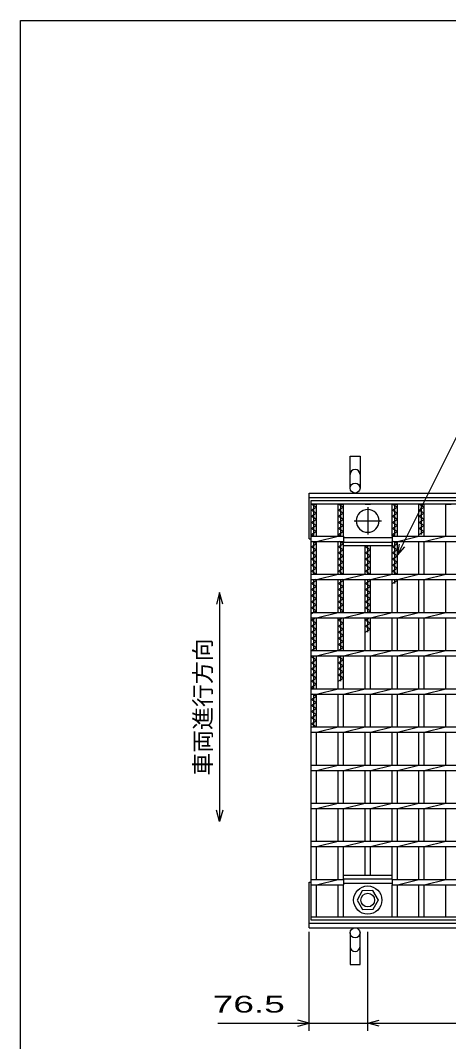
# Model space of a CAD drawing. Units: millimetres, scale not verified. Extents: x -1820 to 1731, y -1282 to 1054.
# Drawn here: x -1729 to -1168, y -285 to 1054 of the extents above; entities that cross this region are included whole.
import ezdxf
from ezdxf.enums import TextEntityAlignment as Align

# ---------------------------------------------------------------- set-up
doc = ezdxf.new("R2010")
doc.units = ezdxf.units.MM
doc.header["$LTSCALE"] = 10
doc.linetypes.add('CHAIN', pattern=[18.5, 12, -1.5, 3.5, -1.5])
for name, color, linetype, lineweight in [('0_2', 150, 'Continuous', 25), ('16', 3, 'Continuous', 25), ('19', 6, 'Continuous', 25), ('22', 4, 'Continuous', 25)]:
    doc.layers.add(name, color=color, linetype=linetype, lineweight=lineweight)
doc.styles.add('ベクトル', font='')
doc.styles.get('ベクトル').set_extended_font_data('ベクトル')

msp = doc.modelspace()

# ---------------------------------------------------------------- linework, layer by layer
at = {"layer": '0_2'}
for p, q in [((-1729, -1146.5), (-1729, 1053.5)), ((-1729, 1053.5), (1731, 1053.5))]:
    msp.add_line(p, q, dxfattribs=at)
at = {"layer": '16'}
for p, q in [((-1348, 424), (-353, 424)), ((-1348, 419.5), (-1348, 424)), ((-353, 419.5), (-1348, 419.5)), ((-1348, -121.5), (-1348, 419.5)), ((-1348, 419.5), (-1341, 419.5)), ((-1341, 415.5), (-1348, 419.5)), ((-1348, 411.5), (-1341, 415.5)), ((-1344.5, 377.5), (-1344.5, 419.5)), ((-1341, 377.5), (-1341, 419.5)), ((-1312.7, 377.5), (-1312.7, 419.5)), ((-1312.7, 419.5), (-1305.7, 419.5)), ((-1305.7, 415.5), (-1312.7, 419.5)), ((-1312.7, 411.5), (-1305.7, 415.5)), ((-1309.2, 377.5), (-1309.2, 419.5)), ((-1305.7, 377.5), (-1305.7, 419.5)), ((-1277.4, 419.5), (-1270.4, 419.5)), ((-1242.1, 377.5), (-1242.1, 419.5)), ((-1242.1, 419.5), (-1235.1, 419.5)), ((-1235.1, 415.5), (-1242.1, 419.5)), ((-1242.1, 411.5), (-1235.1, 415.5)), ((-1238.6, 377.5), (-1238.6, 419.5)), ((-1235.1, 377.5), (-1235.1, 419.5)), ((-1206.8, 377.5), (-1206.8, 419.5)), ((-1206.8, 419.5), (-1199.8, 419.5)), ((-1199.8, 415.5), (-1206.8, 419.5)), ((-1206.8, 411.5), (-1199.8, 415.5)), ((-1203.3, 379.5), (-1203.3, 419.5)), ((-1199.8, 377.5), (-1199.8, 419.5)), ((-1171.5, 377.5), (-1171.5, 419.5)), ((-1171.5, 419.5), (-1164.5, 419.5)), ((-1341, 407.5), (-1348, 411.5)), ((-1348, 403.5), (-1341, 407.5)), ((-1341, 399.5), (-1348, 403.5)), ((-1305.7, 407.5), (-1312.7, 411.5)), ((-1312.7, 403.5), (-1305.7, 407.5)), ((-1305.7, 399.5), (-1312.7, 403.5)), ((-1235.1, 407.5), (-1242.1, 411.5)), ((-1242.1, 403.5), (-1235.1, 407.5)), ((-1235.1, 399.5), (-1242.1, 403.5)), ((-1199.8, 407.5), (-1206.8, 411.5)), ((-1206.8, 403.5), (-1199.8, 407.5)), ((-1199.8, 399.5), (-1206.8, 403.5)), ((-1348, 395.5), (-1341, 399.5)), ((-1341, 391.5), (-1348, 395.5)), ((-1348, 387.5), (-1341, 391.5)), ((-1312.7, 395.5), (-1305.7, 399.5)), ((-1305.7, 391.5), (-1312.7, 395.5)), ((-1312.7, 387.5), (-1305.7, 391.5)), ((-1242.1, 395.5), (-1235.1, 399.5)), ((-1235.1, 391.5), (-1242.1, 395.5)), ((-1242.1, 387.5), (-1235.1, 391.5)), ((-1206.8, 395.5), (-1199.8, 399.5)), ((-1199.8, 391.5), (-1206.8, 395.5)), ((-1206.8, 387.5), (-1199.8, 391.5)), ((-1341, 383.5), (-1348, 387.5)), ((-1348, 379.5), (-1341, 383.5)), ((-1344.5, 377.5), (-1348, 379.5)), ((-1348, 377.5), (-1305.7, 377.5)), ((-1348, 370.5), (-1348, 377.5)), ((-1341, 370.5), (-1312.7, 377.5)), ((-1305.7, 383.5), (-1312.7, 387.5)), ((-1312.7, 379.5), (-1305.7, 383.5)), ((-1309.2, 377.5), (-1312.7, 379.5)), ((-1305.7, 377.5), (-1305.7, 370.5)), ((-1305.7, 375.5), (-1242.1, 375.5)), ((-1235.1, 383.5), (-1242.1, 387.5)), ((-1242.1, 379.5), (-1235.1, 383.5)), ((-1238.6, 377.5), (-1242.1, 379.5)), ((-1242.1, 377.5), (-458.5, 377.5)), ((-1242.1, 377.5), (-1242.1, 370.5)), ((-1235.1, 370.5), (-1206.8, 377.5)), ((-1199.8, 383.5), (-1206.8, 387.5)), ((-1206.8, 379.5), (-1199.8, 383.5)), ((-1199.8, 370.5), (-1171.5, 377.5)), ((-1348, 370.5), (-1305.7, 370.5)), ((-1348, 363.5), (-1341, 367.5)), ((-1341, 359.5), (-1348, 363.5)), ((-1341, 367.5), (-1346.25, 370.5)), ((-1344.5, 327.5), (-1344.5, 370.5)), ((-1341, 327.5), (-1341, 370.5)), ((-1312.7, 327.5), (-1312.7, 370.5)), ((-1312.7, 363.5), (-1305.7, 367.5)), ((-1305.7, 359.5), (-1312.7, 363.5)), ((-1305.7, 367.5), (-1310.95, 370.5)), ((-1309.2, 327.5), (-1309.2, 370.5)), ((-1305.7, 327.5), (-1305.7, 370.5)), ((-1305.7, 369.5), (-1242.1, 369.5)), ((-1305.7, 365), (-1305.7, 369.5)), ((-1242.1, 365), (-1305.7, 365)), ((-1277.4, 327.5), (-1277.4, 365)), ((-1277.4, 363.5), (-1274.78, 365)), ((-1270.4, 359.5), (-1277.4, 363.5)), ((-1273.9, 327.5), (-1273.9, 365)), ((-1270.4, 327.5), (-1270.4, 365)), ((-1242.1, 370.5), (-458.5, 370.5)), ((-1242.1, 327.5), (-1242.1, 370.5)), ((-1242.1, 369.5), (-1242.1, 365)), ((-1242.1, 363.5), (-1235.1, 367.5)), ((-1235.1, 359.5), (-1242.1, 363.5)), ((-1235.1, 367.5), (-1240.35, 370.5)), ((-1238.6, 327.5), (-1238.6, 370.5)), ((-1235.1, 327.5), (-1235.1, 370.5)), ((-1206.8, 327.5), (-1206.8, 370.5)), ((-1199.8, 327.5), (-1199.8, 370.5)), ((-1171.5, 327.5), (-1171.5, 370.5)), ((-1348, 355.5), (-1341, 359.5)), ((-1341, 351.5), (-1348, 355.5)), ((-1348, 347.5), (-1341, 351.5)), ((-1312.7, 355.5), (-1305.7, 359.5)), ((-1305.7, 351.5), (-1312.7, 355.5)), ((-1312.7, 347.5), (-1305.7, 351.5)), ((-1277.4, 355.5), (-1270.4, 359.5)), ((-1270.4, 351.5), (-1277.4, 355.5)), ((-1277.4, 347.5), (-1270.4, 351.5)), ((-1242.1, 355.5), (-1235.1, 359.5)), ((-1235.1, 351.5), (-1242.1, 355.5)), ((-1242.1, 347.5), (-1235.1, 351.5)), ((-1341, 343.5), (-1348, 347.5)), ((-1348, 339.5), (-1341, 343.5)), ((-1341, 335.5), (-1348, 339.5)), ((-1348, 331.5), (-1341, 335.5)), ((-1305.7, 343.5), (-1312.7, 347.5)), ((-1312.7, 339.5), (-1305.7, 343.5)), ((-1305.7, 335.5), (-1312.7, 339.5)), ((-1312.7, 331.5), (-1305.7, 335.5)), ((-1270.4, 343.5), (-1277.4, 347.5)), ((-1277.4, 339.5), (-1270.4, 343.5)), ((-1270.4, 335.5), (-1277.4, 339.5)), ((-1277.4, 331.5), (-1270.4, 335.5)), ((-1235.1, 343.5), (-1242.1, 347.5)), ((-1242.1, 339.5), (-1235.1, 343.5)), ((-1235.1, 335.5), (-1242.1, 339.5)), ((-1242.1, 331.5), (-1235.1, 335.5)), ((-1341, 327.5), (-1348, 331.5)), ((-1348, 327.5), (-353, 327.5)), ((-1348, 320.5), (-1348, 327.5)), ((-1341, 320.5), (-1312.7, 327.5)), ((-1305.7, 327.5), (-1312.7, 331.5)), ((-1305.7, 320.5), (-1277.4, 327.5)), ((-1270.4, 327.5), (-1277.4, 331.5)), ((-1270.4, 320.5), (-1242.1, 327.5)), ((-1235.1, 327.5), (-1242.1, 331.5)), ((-1235.1, 320.5), (-1206.8, 327.5)), ((-1199.8, 320.5), (-1171.5, 327.5)), ((-1348, 320.5), (-353, 320.5)), ((-1348, 315.5), (-1341, 319.5)), ((-1341, 311.5), (-1348, 315.5)), ((-1348, 307.5), (-1341, 311.5)), ((-1344.5, 277.5), (-1344.5, 320.5)), ((-1341, 319.5), (-1342.75, 320.5)), ((-1341, 277.5), (-1341, 320.5)), ((-1312.7, 277.5), (-1312.7, 320.5)), ((-1312.7, 315.5), (-1305.7, 319.5)), ((-1305.7, 311.5), (-1312.7, 315.5)), ((-1312.7, 307.5), (-1305.7, 311.5)), ((-1309.2, 277.5), (-1309.2, 320.5)), ((-1305.7, 319.5), (-1307.45, 320.5)), ((-1305.7, 277.5), (-1305.7, 320.5)), ((-1277.4, 277.5), (-1277.4, 320.5)), ((-1277.4, 315.5), (-1270.4, 319.5)), ((-1270.4, 311.5), (-1277.4, 315.5)), ((-1277.4, 307.5), (-1270.4, 311.5)), ((-1273.9, 277.5), (-1273.9, 320.5)), ((-1270.4, 319.5), (-1272.15, 320.5)), ((-1270.4, 277.5), (-1270.4, 320.5)), ((-1242.1, 277.5), (-1242.1, 320.5)), ((-1242.1, 315.5), (-1235.1, 319.5)), ((-1238.6, 315.5), (-1238.6, 320.5)), ((-1235.1, 319.5), (-1236.85, 320.5)), ((-1235.1, 277.5), (-1235.1, 320.5)), ((-1206.8, 277.5), (-1206.8, 320.5)), ((-1199.8, 277.5), (-1199.8, 320.5)), ((-1171.5, 277.5), (-1171.5, 320.5)), ((-1341, 303.5), (-1348, 307.5)), ((-1348, 299.5), (-1341, 303.5)), ((-1341, 295.5), (-1348, 299.5)), ((-1348, 291.5), (-1341, 295.5)), ((-1305.7, 303.5), (-1312.7, 307.5)), ((-1312.7, 299.5), (-1305.7, 303.5)), ((-1305.7, 295.5), (-1312.7, 299.5)), ((-1312.7, 291.5), (-1305.7, 295.5)), ((-1270.4, 303.5), (-1277.4, 307.5)), ((-1277.4, 299.5), (-1270.4, 303.5)), ((-1270.4, 295.5), (-1277.4, 299.5)), ((-1277.4, 291.5), (-1270.4, 295.5)), ((-1341, 287.5), (-1348, 291.5)), ((-1348, 283.5), (-1341, 287.5)), ((-1341, 279.5), (-1348, 283.5)), ((-1305.7, 287.5), (-1312.7, 291.5)), ((-1312.7, 283.5), (-1305.7, 287.5)), ((-1305.7, 279.5), (-1312.7, 283.5)), ((-1270.4, 287.5), (-1277.4, 291.5)), ((-1277.4, 283.5), (-1270.4, 287.5)), ((-1270.4, 279.5), (-1277.4, 283.5)), ((-1348, 275.5), (-1341, 279.5)), ((-1348, 277.5), (-353, 277.5)), ((-1348, 270.5), (-1348, 277.5)), ((-1348, 270.5), (-353, 270.5)), ((-1348, 267.5), (-1342.75, 270.5)), ((-1344.5, 227.5), (-1344.5, 270.5)), ((-1341, 270.5), (-1312.7, 277.5)), ((-1341, 227.5), (-1341, 270.5)), ((-1312.7, 227.5), (-1312.7, 270.5)), ((-1312.7, 267.5), (-1307.45, 270.5)), ((-1309.2, 277.5), (-1305.7, 279.5)), ((-1309.2, 227.5), (-1309.2, 270.5)), ((-1305.7, 270.5), (-1277.4, 277.5)), ((-1305.7, 227.5), (-1305.7, 270.5)), ((-1277.4, 227.5), (-1277.4, 270.5)), ((-1277.4, 267.5), (-1272.15, 270.5)), ((-1273.9, 277.5), (-1270.4, 279.5)), ((-1273.9, 251.5), (-1273.9, 270.5)), ((-1270.4, 270.5), (-1242.1, 277.5)), ((-1270.4, 227.5), (-1270.4, 270.5)), ((-1242.1, 227.5), (-1242.1, 270.5)), ((-1235.1, 270.5), (-1206.8, 277.5)), ((-1235.1, 227.5), (-1235.1, 270.5)), ((-1206.8, 227.5), (-1206.8, 270.5)), ((-1199.8, 270.5), (-1171.5, 277.5)), ((-1199.8, 227.5), (-1199.8, 270.5)), ((-1171.5, 227.5), (-1171.5, 270.5)), ((-1341, 263.5), (-1348, 267.5)), ((-1348, 259.5), (-1341, 263.5)), ((-1341, 255.5), (-1348, 259.5)), ((-1348, 251.5), (-1341, 255.5)), ((-1305.7, 263.5), (-1312.7, 267.5)), ((-1312.7, 259.5), (-1305.7, 263.5)), ((-1305.7, 255.5), (-1312.7, 259.5)), ((-1312.7, 251.5), (-1305.7, 255.5)), ((-1270.4, 263.5), (-1277.4, 267.5)), ((-1277.4, 259.5), (-1270.4, 263.5)), ((-1270.4, 255.5), (-1277.4, 259.5)), ((-1277.4, 251.5), (-1270.4, 255.5)), ((-1341, 247.5), (-1348, 251.5)), ((-1348, 243.5), (-1341, 247.5)), ((-1341, 239.5), (-1348, 243.5)), ((-1305.7, 247.5), (-1312.7, 251.5)), ((-1312.7, 243.5), (-1305.7, 247.5)), ((-1305.7, 239.5), (-1312.7, 243.5)), ((-1348, 235.5), (-1341, 239.5)), ((-1341, 231.5), (-1348, 235.5)), ((-1348, 227.5), (-1341, 231.5)), ((-1312.7, 235.5), (-1305.7, 239.5)), ((-1305.7, 231.5), (-1312.7, 235.5)), ((-1312.7, 227.5), (-1305.7, 231.5)), ((-1348, 227.5), (-353, 227.5)), ((-1348, 220.5), (-1348, 227.5)), ((-1348, 220.5), (-353, 220.5)), ((-1348, 219.5), (-1346.25, 220.5)), ((-1341, 215.5), (-1348, 219.5)), ((-1348, 211.5), (-1341, 215.5)), ((-1344.5, 177.5), (-1344.5, 220.5)), ((-1341, 220.5), (-1312.7, 227.5)), ((-1341, 177.5), (-1341, 220.5)), ((-1312.7, 177.5), (-1312.7, 220.5)), ((-1312.7, 219.5), (-1310.95, 220.5)), ((-1305.7, 215.5), (-1312.7, 219.5)), ((-1312.7, 211.5), (-1305.7, 215.5)), ((-1309.2, 187.5), (-1309.2, 220.5)), ((-1305.7, 220.5), (-1277.4, 227.5)), ((-1305.7, 177.5), (-1305.7, 220.5)), ((-1277.4, 177.5), (-1277.4, 220.5)), ((-1270.4, 220.5), (-1242.1, 227.5)), ((-1270.4, 177.5), (-1270.4, 220.5)), ((-1242.1, 177.5), (-1242.1, 220.5)), ((-1235.1, 220.5), (-1206.8, 227.5)), ((-1235.1, 177.5), (-1235.1, 220.5)), ((-1206.8, 177.5), (-1206.8, 220.5)), ((-1199.8, 220.5), (-1171.5, 227.5)), ((-1199.8, 177.5), (-1199.8, 220.5)), ((-1171.5, 177.5), (-1171.5, 220.5)), ((-1341, 207.5), (-1348, 211.5)), ((-1348, 203.5), (-1341, 207.5)), ((-1341, 199.5), (-1348, 203.5)), ((-1305.7, 207.5), (-1312.7, 211.5)), ((-1312.7, 203.5), (-1305.7, 207.5)), ((-1305.7, 199.5), (-1312.7, 203.5)), ((-1348, 195.5), (-1341, 199.5)), ((-1341, 191.5), (-1348, 195.5)), ((-1348, 187.5), (-1341, 191.5)), ((-1341, 183.5), (-1348, 187.5)), ((-1312.7, 195.5), (-1305.7, 199.5)), ((-1305.7, 191.5), (-1312.7, 195.5)), ((-1312.7, 187.5), (-1305.7, 191.5)), ((-1348, 179.5), (-1341, 183.5)), ((-1344.5, 177.5), (-1348, 179.5)), ((-1348, 177.5), (-353, 177.5)), ((-1348, 170.5), (-1348, 177.5)), ((-1341, 170.5), (-1312.7, 177.5)), ((-1305.7, 170.5), (-1277.4, 177.5)), ((-1270.4, 170.5), (-1242.1, 177.5)), ((-1235.1, 170.5), (-1206.8, 177.5)), ((-1199.8, 170.5), (-1171.5, 177.5)), ((-1348, 170.5), (-353, 170.5)), ((-1348, 163.5), (-1341, 167.5)), ((-1341, 159.5), (-1348, 163.5)), ((-1341, 167.5), (-1346.25, 170.5)), ((-1344.5, 127.5), (-1344.5, 170.5)), ((-1341, 127.5), (-1341, 170.5)), ((-1312.7, 127.5), (-1312.7, 170.5)), ((-1305.7, 127.5), (-1305.7, 170.5)), ((-1277.4, 127.5), (-1277.4, 170.5)), ((-1270.4, 127.5), (-1270.4, 170.5)), ((-1242.1, 127.5), (-1242.1, 170.5)), ((-1235.1, 127.5), (-1235.1, 170.5)), ((-1206.8, 127.5), (-1206.8, 170.5)), ((-1199.8, 127.5), (-1199.8, 170.5)), ((-1171.5, 127.5), (-1171.5, 170.5)), ((-1348, 155.5), (-1341, 159.5)), ((-1341, 151.5), (-1348, 155.5)), ((-1348, 147.5), (-1341, 151.5)), ((-1341, 143.5), (-1348, 147.5)), ((-1348, 139.5), (-1341, 143.5)), ((-1341, 135.5), (-1348, 139.5)), ((-1348, 131.5), (-1341, 135.5)), ((-1341, 127.5), (-1348, 131.5)), ((-1348, 127.5), (-353, 127.5)), ((-1348, 120.5), (-1348, 127.5)), ((-1348, 120.5), (-353, 120.5)), ((-1341, 120.5), (-1312.7, 127.5)), ((-1341, 77.5), (-1341, 120.5)), ((-1312.7, 77.5), (-1312.7, 120.5)), ((-1305.7, 120.5), (-1277.4, 127.5)), ((-1305.7, 77.5), (-1305.7, 120.5)), ((-1277.4, 77.5), (-1277.4, 120.5)), ((-1270.4, 120.5), (-1242.1, 127.5)), ((-1270.4, 77.5), (-1270.4, 120.5)), ((-1242.1, 77.5), (-1242.1, 120.5)), ((-1235.1, 120.5), (-1206.8, 127.5)), ((-1235.1, 77.5), (-1235.1, 120.5)), ((-1206.8, 77.5), (-1206.8, 120.5)), ((-1199.8, 120.5), (-1171.5, 127.5)), ((-1199.8, 77.5), (-1199.8, 120.5)), ((-1171.5, 77.5), (-1171.5, 120.5)), ((-1348, 77.5), (-353, 77.5)), ((-1348, 70.5), (-1348, 77.5)), ((-1348, 70.5), (-353, 70.5)), ((-1341, 70.5), (-1312.7, 77.5)), ((-1341, 27.5), (-1341, 70.5)), ((-1312.7, 27.5), (-1312.7, 70.5)), ((-1305.7, 70.5), (-1277.4, 77.5)), ((-1305.7, 27.5), (-1305.7, 70.5)), ((-1277.4, 27.5), (-1277.4, 70.5)), ((-1270.4, 70.5), (-1242.1, 77.5)), ((-1270.4, 27.5), (-1270.4, 70.5)), ((-1242.1, 27.5), (-1242.1, 70.5)), ((-1235.1, 70.5), (-1206.8, 77.5)), ((-1235.1, 27.5), (-1235.1, 70.5)), ((-1206.8, 27.5), (-1206.8, 70.5)), ((-1199.8, 70.5), (-1171.5, 77.5)), ((-1199.8, 27.5), (-1199.8, 70.5)), ((-1171.5, 27.5), (-1171.5, 70.5)), ((-1348, 27.5), (-353, 27.5)), ((-1348, 20.5), (-1348, 27.5)), ((-1341, 20.5), (-1312.7, 27.5)), ((-1305.7, 20.5), (-1277.4, 27.5)), ((-1270.4, 20.5), (-1242.1, 27.5)), ((-1235.1, 20.5), (-1206.8, 27.5)), ((-1199.8, 20.5), (-1171.5, 27.5)), ((-1348, 20.5), (-353, 20.5)), ((-1341, -22.5), (-1341, 20.5)), ((-1312.7, -22.5), (-1312.7, 20.5)), ((-1305.7, -22.5), (-1305.7, 20.5)), ((-1277.4, -22.5), (-1277.4, 20.5)), ((-1270.4, -22.5), (-1270.4, 20.5)), ((-1242.1, -22.5), (-1242.1, 20.5)), ((-1235.1, -22.5), (-1235.1, 20.5)), ((-1206.8, -22.5), (-1206.8, 20.5)), ((-1199.8, -22.5), (-1199.8, 20.5)), ((-1171.5, -22.5), (-1171.5, 20.5)), ((-1348, -22.5), (-353, -22.5)), ((-1348, -29.5), (-1348, -22.5)), ((-1341, -29.5), (-1312.7, -22.5)), ((-1305.7, -29.5), (-1277.4, -22.5)), ((-1270.4, -29.5), (-1242.1, -22.5)), ((-1235.1, -29.5), (-1206.8, -22.5)), ((-1199.8, -29.5), (-1171.5, -22.5)), ((-1348, -29.5), (-353, -29.5)), ((-1341, -72.5), (-1341, -29.5)), ((-1312.7, -72.5), (-1312.7, -29.5)), ((-1305.7, -72.5), (-1305.7, -29.5)), ((-1277.4, -67), (-1277.4, -29.5)), ((-1270.4, -67), (-1270.4, -29.5)), ((-1242.1, -72.5), (-1242.1, -29.5)), ((-1235.1, -72.5), (-1235.1, -29.5)), ((-1206.8, -72.5), (-1206.8, -29.5)), ((-1199.8, -72.5), (-1199.8, -29.5)), ((-1171.5, -72.5), (-1171.5, -29.5)), ((-1348, -72.5), (-1305.7, -72.5)), ((-1348, -79.5), (-1348, -72.5)), ((-1348, -79.5), (-1305.7, -79.5)), ((-1341, -79.5), (-1312.7, -72.5)), ((-1341, -121.5), (-1341, -79.5)), ((-1312.7, -121.5), (-1312.7, -79.5)), ((-1305.7, -67), (-1242.1, -67)), ((-1305.7, -71.5), (-1305.7, -67)), ((-1305.7, -71.5), (-1242.1, -71.5)), ((-1305.7, -72.5), (-1305.7, -79.5)), ((-1305.7, -77.5), (-1242.1, -77.5)), ((-1305.7, -121.5), (-1305.7, -79.5)), ((-1242.1, -71.5), (-1242.1, -67)), ((-1242.1, -72.5), (-458.5, -72.5)), ((-1242.1, -72.5), (-1242.1, -79.5)), ((-1242.1, -79.5), (-458.5, -79.5)), ((-1242.1, -121.5), (-1242.1, -79.5)), ((-1235.1, -79.5), (-1206.8, -72.5)), ((-1235.1, -121.5), (-1235.1, -79.5)), ((-1206.8, -121.5), (-1206.8, -79.5)), ((-1199.8, -79.5), (-1171.5, -72.5)), ((-1199.8, -121.5), (-1199.8, -79.5)), ((-1171.5, -121.5), (-1171.5, -79.5)), ((-1281.19, -87.55), (-1287.9, -99.84)), ((-1267.2, -87.21), (-1281.19, -87.55)), ((-1259.9, -99.5), (-1267.2, -87.21)), ((-1287.9, -99.84), (-1280.6, -111.79)), ((-1266.61, -111.45), (-1259.9, -99.16)), ((-1280.6, -111.79), (-1266.61, -111.45)), ((-1348, -121.5), (-353, -121.5)), ((-1348, -126), (-1348, -121.5)), ((-1348, -121.5), (-1341, -121.5)), ((-353, -126), (-1348, -126)), ((-1312.7, -121.5), (-1305.7, -121.5)), ((-1277.4, -121.5), (-1270.4, -121.5)), ((-1242.1, -121.5), (-1235.1, -121.5)), ((-1206.8, -121.5), (-1199.8, -121.5)), ((-1171.5, -121.5), (-1164.5, -121.5))]:
    msp.add_line(p, q, dxfattribs=at)
at = {"layer": '16', "linetype": 'CHAIN'}
for p, q in [((-1273.9, 415.5), (-1273.9, 379.5)), ((-1291.9, 397.5), (-1255.9, 397.5))]:
    msp.add_line(p, q, dxfattribs=at)
at = {"layer": '16'}
for radius in [18.5, 9]:
    msp.add_circle((-1273.9, -99.5), radius, dxfattribs=at)
for start, end in [(90, 270), (270, 90)]:
    msp.add_arc((-1273.9, 397.5), 15, start, end, dxfattribs=at)
at = {"layer": '19'}
for p, q in [((-1297, 440.5), (-1297, 482.12)), ((-1297, 482.12), (-1284, 482.12)), ((-1284, 482.12), (-1284, 440.5)), ((-1350.5, 434), (-350.5, 434)), ((-1350.5, 374), (-1350.5, 434)), ((-1350.5, 428), (-350.5, 428)), ((-1350.5, 374), (-1348, 374)), ((-1350.5, -136), (-1350.5, -76)), ((-1350.5, -76), (-1348, -76)), ((-1350.5, -130), (-350.5, -130)), ((-1350.5, -136), (-350.5, -136)), ((-1297, -142.5), (-1297, -184.12)), ((-1284, -184.12), (-1284, -142.5)), ((-1297, -184.12), (-1284, -184.12))]:
    msp.add_line(p, q, dxfattribs=at)
for centre in [(-1290.5, 440.5), (-1290.5, -142.5)]:
    msp.add_circle(centre, 6.5, dxfattribs=at)
for centre, start, end in [((-1290.5, 458.34), 0, 180), ((-1290.5, -160.34), 180, 0)]:
    msp.add_arc(centre, 6.5, start, end, dxfattribs=at)
at = {"layer": '22'}
for p, q in [((-1235.1, 352.5), (-1053.35, 716)), ((-1235.1, 352.5), (-1232.1, 367.1)), ((-1235.1, 352.5), (-1225.1, 363.5)), ((-1468, 303.5), (-1472, 288.5)), ((-1464, 288.5), (-1468, 303.5)), ((-1468, 303.5), (-1468, 3.5)), ((-1468, 3.5), (-1472, 18.5)), ((-1464, 18.5), (-1468, 3.5)), ((-1350.5, -271), (-1350.5, -141)), ((-1273.9, -271), (-1273.9, -141)), ((-1470.5, -261), (-1350.5, -261)), ((-1350.5, -261), (-1365.5, -257)), ((-1365.5, -265), (-1350.5, -261)), ((-1350.5, -261), (-1273.9, -261)), ((-1273.9, -261), (-1258.9, -257)), ((-1258.9, -265), (-1273.9, -261)), ((-1273.9, -261), (-426.7, -261))]:
    msp.add_line(p, q, dxfattribs=at)

# ---------------------------------------------------------------- texts
at = {"layer": '22', "color": 2, "style": 'ベクトル'}
msp.add_text('車両進行方向', height=21.99, rotation=90, dxfattribs=at).set_placement((-1490, 63.5), align=Align.MIDDLE_LEFT)
at = {"layer": '22', "color": 2, "style": 'ベクトル', "width": 1.65}
msp.add_text(' 76.5 ', height=21.99, dxfattribs=at).set_placement((-1490.5, -236), align=Align.MIDDLE_LEFT)

doc.saveas('drawing.dxf')
